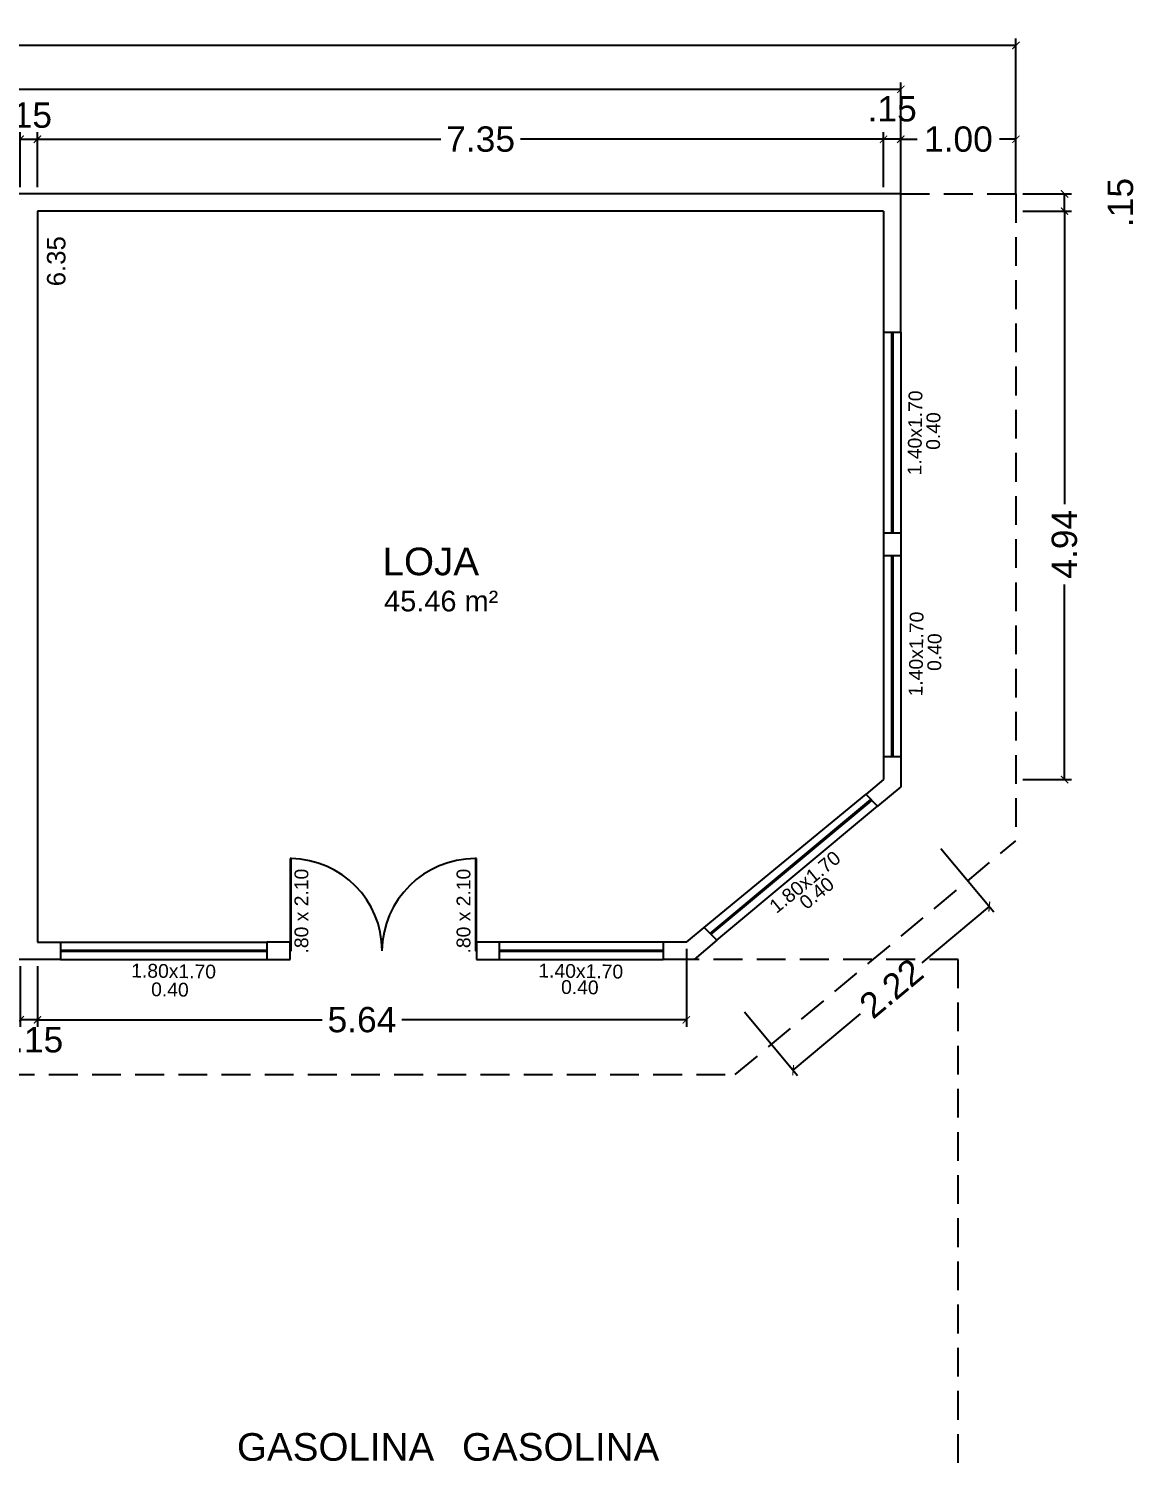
# Model space of a CAD drawing. Header units: millimetres. Extents: x 470 to 592, y 144 to 194.
# Drawn here: x 535.25 to 544.88, y 169.02 to 181.51 of the extents above; entities that cross this region are included whole.
import ezdxf

# ---------------------------------------------------------------- set-up
doc = ezdxf.new("R2010")
doc.units = ezdxf.units.MM
doc.linetypes.add('HIDDEN', pattern=[0.375, 0.25, -0.125])
for name, color, linetype in [('COTA', 1, 'Continuous'), ('DETALHE', 8, 'Continuous'), ('DETALHES', 8, 'Continuous'), ('JANELA', 5, 'Continuous'), ('PAREDE', 7, 'Continuous'), ('PORTA', 3, 'Continuous'), ('TELHADO', 2, 'HIDDEN'), ('TEXTO', 4, 'Continuous')]:
    doc.layers.add(name, color=color, linetype=linetype)
doc.styles.add('ARIAL', font='arial.ttf')
doc.styles.add('SWIS721', font='swissi.ttf')
doc.dimstyles.get("Standard").update_dxf_attribs({"dimtxt": 0.13, "dimasz": 0.05, "dimexe": 0.06, "dimexo": 0.0625, "dimgap": 0.09, "dimtad": 0, "dimzin": 0, "dimdsep": 46, "dimtxsty": 'ARIAL', "dimblk1": 'DOT', "dimblk2": 'DOT', "dimsah": 1, "dimcen": 0.06, "dimclrt": 4, "dimadec": 0, "dimazin": 0, "dimtfac": 1, "dimtofl": 0, "dimtmove": 0, "dimatfit": 3, "dimldrblk": 'DOT', "dimfxl": 0, "dimtolj": 1, "dimtzin": 0, "dimarcsym": 0})

# ---------------------------------------------------------------- blocks, each defined once
blk = doc.blocks.new('_ArchTick')
at = {"layer": 'COTA', "color": 0, "const_width": 0.15}
blk.add_lwpolyline([(-0.5, -0.5), (0.5, 0.5)], dxfattribs=at)
blk = doc.blocks.new('*D86')
at = {"layer": 'COTA', "color": 0, "transparency": 16777216}
for p, q in [((535.329, 180.138), (535.329, 180.613)), ((542.679, 180.138), (542.679, 180.613)), ((535.329, 180.553), (538.833, 180.553)), ((542.679, 180.553), (539.524, 180.553))]:
    blk.add_line(p, q, dxfattribs=at)
at = {"layer": 'DEFPOINTS', "color": 0, "transparency": 16777216}
for p in [(535.329, 180.553), (535.329, 180.078), (542.679, 180.078)]:
    blk.add_point(p, dxfattribs=at)
at = {"layer": 'COTA', "color": 0, "transparency": 16777216, "xscale": 0.06350000000000001, "yscale": 0.06350000000000001, "zscale": 0.06350000000000001, "rotation": 180}
blk.add_blockref('_ArchTick', (535.329, 180.553), dxfattribs=at)
at = {"layer": 'COTA', "color": 0, "transparency": 16777216, "xscale": 0.06350000000000001, "yscale": 0.06350000000000001, "zscale": 0.06350000000000001}
blk.add_blockref('_ArchTick', (542.679, 180.553), dxfattribs=at)
at = {"layer": 'COTA', "color": 4, "transparency": 16777216, "insert": (539.179, 180.553), "char_height": 0.22, "attachment_point": 5, "style": 'ARIAL'}
blk.add_mtext('\\A1;7.35', dxfattribs=at)
blk = doc.blocks.new('*D87')
at = {"layer": 'COTA', "color": 0, "transparency": 16777216}
for p, q in [((540.966, 173.518), (540.966, 172.843)), ((535.329, 173.368), (535.329, 172.843)), ((535.329, 172.903), (537.802, 172.903)), ((540.966, 172.903), (538.493, 172.903))]:
    blk.add_line(p, q, dxfattribs=at)
at = {"layer": 'DEFPOINTS', "color": 0, "transparency": 16777216}
for p in [(540.966, 173.578), (535.329, 173.428), (535.329, 172.903)]:
    blk.add_point(p, dxfattribs=at)
at = {"layer": 'COTA', "color": 0, "transparency": 16777216, "xscale": 0.06350000000000001, "yscale": 0.06350000000000001, "zscale": 0.06350000000000001, "rotation": 180}
blk.add_blockref('_ArchTick', (535.329, 172.903), dxfattribs=at)
at = {"layer": 'COTA', "color": 0, "transparency": 16777216, "xscale": 0.06350000000000001, "yscale": 0.06350000000000001, "zscale": 0.06350000000000001}
blk.add_blockref('_ArchTick', (540.966, 172.903), dxfattribs=at)
at = {"layer": 'COTA', "color": 4, "transparency": 16777216, "insert": (538.148, 172.903), "char_height": 0.22, "attachment_point": 5, "style": 'ARIAL'}
blk.add_mtext('\\A1;5.64', dxfattribs=at)
blk = doc.blocks.new('*D89')
at = {"layer": 'COTA', "color": 0, "transparency": 16777216}
for p, q in [((517.909, 180.138), (517.909, 181.046)), ((517.909, 180.986), (530.052, 180.986)), ((542.829, 180.986), (530.916, 180.986)), ((542.829, 180.078), (542.829, 181.046))]:
    blk.add_line(p, q, dxfattribs=at)
at = {"layer": 'DEFPOINTS', "color": 0, "transparency": 16777216}
for p in [(517.909, 180.986), (517.909, 180.078), (542.829, 180.018)]:
    blk.add_point(p, dxfattribs=at)
at = {"layer": 'COTA', "color": 0, "transparency": 16777216, "xscale": 0.06350000000000001, "yscale": 0.06350000000000001, "zscale": 0.06350000000000001, "rotation": 180}
blk.add_blockref('_ArchTick', (517.909, 180.986), dxfattribs=at)
at = {"layer": 'COTA', "color": 0, "transparency": 16777216, "xscale": 0.06350000000000001, "yscale": 0.06350000000000001, "zscale": 0.06350000000000001}
blk.add_blockref('_ArchTick', (542.829, 180.986), dxfattribs=at)
at = {"layer": 'COTA', "color": 4, "transparency": 16777216, "insert": (530.484, 180.986), "char_height": 0.22, "attachment_point": 5, "style": 'ARIAL'}
blk.add_mtext('\\A1;24.92', dxfattribs=at)
blk = doc.blocks.new('*D90')
at = {"layer": 'COTA', "color": 0, "transparency": 16777216}
for p, q in [((516.909, 180.138), (516.909, 181.428)), ((516.909, 181.368), (530.052, 181.368)), ((543.829, 181.368), (530.916, 181.368)), ((543.829, 180.078), (543.829, 181.428))]:
    blk.add_line(p, q, dxfattribs=at)
at = {"layer": 'DEFPOINTS', "color": 0, "transparency": 16777216}
for p in [(516.909, 181.368), (516.909, 180.078), (543.829, 180.018)]:
    blk.add_point(p, dxfattribs=at)
at = {"layer": 'COTA', "color": 0, "transparency": 16777216, "xscale": 0.06350000000000001, "yscale": 0.06350000000000001, "zscale": 0.06350000000000001, "rotation": 180}
blk.add_blockref('_ArchTick', (516.909, 181.368), dxfattribs=at)
at = {"layer": 'COTA', "color": 0, "transparency": 16777216, "xscale": 0.06350000000000001, "yscale": 0.06350000000000001, "zscale": 0.06350000000000001}
blk.add_blockref('_ArchTick', (543.829, 181.368), dxfattribs=at)
at = {"layer": 'COTA', "color": 4, "transparency": 16777216, "insert": (530.484, 181.368), "char_height": 0.22, "attachment_point": 5, "style": 'ARIAL'}
blk.add_mtext('\\A1;26.92', dxfattribs=at)
blk = doc.blocks.new('*D113')
at = {"layer": 'DEFPOINTS', "color": 0, "transparency": 16777216}
for p in [(535.329, 179.928), (535.329, 173.578), (535.635, 173.578)]:
    blk.add_point(p, dxfattribs=at)
at = {"layer": 'COTA', "color": 4, "transparency": 16777216, "insert": (535.493, 179.493), "char_height": 0.16, "attachment_point": 5, "rotation": 90, "style": 'ARIAL'}
blk.add_mtext('\\A1;6.35', dxfattribs=at)
blk = doc.blocks.new('*D114')
at = {"layer": 'COTA', "color": 0, "transparency": 16777216}
for p, q in [((535.179, 173.368), (535.179, 172.843)), ((535.329, 173.368), (535.329, 172.843)), ((535.329, 172.903), (535.179, 172.903))]:
    blk.add_line(p, q, dxfattribs=at)
at = {"layer": 'DEFPOINTS', "color": 0, "transparency": 16777216}
for p in [(535.179, 173.428), (535.329, 173.428), (535.179, 172.903)]:
    blk.add_point(p, dxfattribs=at)
at = {"layer": 'COTA', "color": 0, "transparency": 16777216, "xscale": 0.06350000000000001, "yscale": 0.06350000000000001, "zscale": 0.06350000000000001, "rotation": 180}
blk.add_blockref('_ArchTick', (535.179, 172.903), dxfattribs=at)
at = {"layer": 'COTA', "color": 0, "transparency": 16777216, "xscale": 0.06350000000000001, "yscale": 0.06350000000000001, "zscale": 0.06350000000000001}
blk.add_blockref('_ArchTick', (535.329, 172.903), dxfattribs=at)
at = {"layer": 'COTA', "color": 4, "transparency": 16777216, "insert": (535.254, 172.728), "char_height": 0.22, "attachment_point": 5, "style": 'ARIAL'}
blk.add_mtext('\\A1;0.15', dxfattribs=at)
blk = doc.blocks.new('*D121')
at = {"layer": 'COTA', "color": 0, "transparency": 16777216}
for p, q in [((535.179, 180.138), (535.179, 180.613)), ((535.329, 180.138), (535.329, 180.613)), ((535.179, 180.553), (535.329, 180.553))]:
    blk.add_line(p, q, dxfattribs=at)
at = {"layer": 'DEFPOINTS', "color": 0, "transparency": 16777216}
for p in [(535.329, 180.553), (535.179, 180.078), (535.329, 180.078)]:
    blk.add_point(p, dxfattribs=at)
at = {"layer": 'COTA', "color": 0, "transparency": 16777216, "xscale": 0.06350000000000001, "yscale": 0.06350000000000001, "zscale": 0.06350000000000001, "rotation": 180}
blk.add_blockref('_ArchTick', (535.179, 180.553), dxfattribs=at)
at = {"layer": 'COTA', "color": 0, "transparency": 16777216, "xscale": 0.06350000000000001, "yscale": 0.06350000000000001, "zscale": 0.06350000000000001}
blk.add_blockref('_ArchTick', (535.329, 180.553), dxfattribs=at)
at = {"layer": 'COTA', "color": 4, "transparency": 16777216, "insert": (535.242, 180.761), "char_height": 0.22, "attachment_point": 5, "style": 'ARIAL'}
blk.add_mtext('\\A1;.15', dxfattribs=at)
blk = doc.blocks.new('*D122')
at = {"layer": 'COTA', "color": 0, "transparency": 16777216}
for p, q in [((543.889, 180.078), (544.311, 180.078)), ((544.251, 179.928), (544.251, 180.078)), ((543.889, 179.928), (544.311, 179.928))]:
    blk.add_line(p, q, dxfattribs=at)
at = {"layer": 'DEFPOINTS', "color": 0, "transparency": 16777216}
for p in [(543.829, 180.078), (544.251, 180.078), (543.829, 179.928)]:
    blk.add_point(p, dxfattribs=at)
at = {"layer": 'COTA', "color": 0, "transparency": 16777216, "xscale": 0.06350000000000001, "yscale": 0.06350000000000001, "zscale": 0.06350000000000001}
for p, rotation in [((544.251, 180.078), 90), ((544.251, 179.928), 270)]:
    blk.add_blockref('_ArchTick', p, dxfattribs=dict(at, rotation=rotation))
at = {"layer": 'COTA', "color": 4, "transparency": 16777216, "insert": (544.738, 180.003), "char_height": 0.22, "attachment_point": 5, "rotation": 90, "style": 'ARIAL'}
blk.add_mtext('\\A1;.15', dxfattribs=at)
blk = doc.blocks.new('*D123')
at = {"layer": 'COTA', "color": 0, "transparency": 16777216}
for p, q in [((543.177, 174.392), (543.637, 173.84)), ((543.598, 173.886), (543.012, 173.398)), ((541.472, 172.971), (541.932, 172.419)), ((541.894, 172.466), (542.48, 172.954))]:
    blk.add_line(p, q, dxfattribs=at)
at = {"layer": 'DEFPOINTS', "color": 0, "transparency": 16777216}
for p in [(543.138, 174.438), (541.434, 173.017), (541.894, 172.466)]:
    blk.add_point(p, dxfattribs=at)
at = {"layer": 'COTA', "color": 0, "transparency": 16777216, "xscale": 0.06350000000000001, "yscale": 0.06350000000000001, "zscale": 0.06350000000000001}
for p, rotation in [((543.598, 173.886), 39.80557109227421), ((541.894, 172.466), 219.8055710922742)]:
    blk.add_blockref('_ArchTick', p, dxfattribs=dict(at, rotation=rotation))
at = {"layer": 'COTA', "color": 4, "transparency": 16777216, "insert": (542.746, 173.176), "char_height": 0.22, "attachment_point": 5, "rotation": 39.8056, "style": 'ARIAL'}
blk.add_mtext('\\A1;2.22', dxfattribs=at)
blk = doc.blocks.new('*D126')
at = {"layer": 'COTA', "color": 0, "transparency": 16777216}
for p, q in [((543.889, 179.928), (544.311, 179.928)), ((544.251, 179.928), (544.251, 177.383)), ((544.251, 174.99), (544.251, 176.684)), ((543.889, 174.99), (544.311, 174.99))]:
    blk.add_line(p, q, dxfattribs=at)
at = {"layer": 'DEFPOINTS', "color": 0, "transparency": 16777216}
for p in [(543.829, 179.928), (543.829, 174.99), (544.251, 174.99)]:
    blk.add_point(p, dxfattribs=at)
at = {"layer": 'COTA', "color": 0, "transparency": 16777216, "xscale": 0.06350000000000001, "yscale": 0.06350000000000001, "zscale": 0.06350000000000001}
for p, rotation in [((544.251, 179.928), 90), ((544.251, 174.99), 270)]:
    blk.add_blockref('_ArchTick', p, dxfattribs=dict(at, rotation=rotation))
at = {"layer": 'COTA', "color": 4, "transparency": 16777216, "insert": (544.251, 177.034), "char_height": 0.22, "attachment_point": 5, "rotation": 90, "style": 'ARIAL'}
blk.add_mtext('\\A1;4.94', dxfattribs=at)
blk = doc.blocks.new('*D127')
at = {"layer": 'COTA', "color": 0, "transparency": 16777216}
for p, q in [((542.829, 180.138), (542.829, 180.613)), ((543.829, 180.138), (543.829, 180.613)), ((542.829, 180.553), (542.972, 180.553)), ((543.829, 180.553), (543.685, 180.553))]:
    blk.add_line(p, q, dxfattribs=at)
at = {"layer": 'DEFPOINTS', "color": 0, "transparency": 16777216}
for p in [(543.829, 180.553), (542.829, 180.078), (543.829, 180.078)]:
    blk.add_point(p, dxfattribs=at)
at = {"layer": 'COTA', "color": 0, "transparency": 16777216, "xscale": 0.06350000000000001, "yscale": 0.06350000000000001, "zscale": 0.06350000000000001, "rotation": 180}
blk.add_blockref('_ArchTick', (542.829, 180.553), dxfattribs=at)
at = {"layer": 'COTA', "color": 0, "transparency": 16777216, "xscale": 0.06350000000000001, "yscale": 0.06350000000000001, "zscale": 0.06350000000000001}
blk.add_blockref('_ArchTick', (543.829, 180.553), dxfattribs=at)
at = {"layer": 'COTA', "color": 4, "transparency": 16777216, "insert": (543.329, 180.553), "char_height": 0.22, "attachment_point": 5, "style": 'ARIAL'}
blk.add_mtext('\\A1;1.00', dxfattribs=at)
blk = doc.blocks.new('*D128')
at = {"layer": 'COTA', "color": 0, "transparency": 16777216}
for p, q in [((542.679, 180.138), (542.679, 180.613)), ((542.829, 180.138), (542.829, 180.613)), ((542.829, 180.553), (542.679, 180.553))]:
    blk.add_line(p, q, dxfattribs=at)
at = {"layer": 'DEFPOINTS', "color": 0, "transparency": 16777216}
for p in [(542.679, 180.553), (542.679, 180.078), (542.829, 180.078)]:
    blk.add_point(p, dxfattribs=at)
at = {"layer": 'COTA', "color": 0, "transparency": 16777216, "xscale": 0.06350000000000001, "yscale": 0.06350000000000001, "zscale": 0.06350000000000001, "rotation": 180}
blk.add_blockref('_ArchTick', (542.679, 180.553), dxfattribs=at)
at = {"layer": 'COTA', "color": 0, "transparency": 16777216, "xscale": 0.06350000000000001, "yscale": 0.06350000000000001, "zscale": 0.06350000000000001}
blk.add_blockref('_ArchTick', (542.829, 180.553), dxfattribs=at)
at = {"layer": 'COTA', "color": 4, "transparency": 16777216, "insert": (542.754, 180.816), "char_height": 0.22, "attachment_point": 5, "style": 'ARIAL'}
blk.add_mtext('\\A1;.15', dxfattribs=at)

msp = doc.modelspace()

# ---------------------------------------------------------------- linework, layer by layer
at = {"layer": 'DETALHE'}
for p, q in [((535.529, 173.578), (537.323, 173.578)), ((535.529, 173.428), (537.323, 173.428))]:
    msp.add_line(p, q, dxfattribs=at)
at = {"layer": 'DETALHES'}
for p, q in [((542.679, 178.878), (542.679, 177.134)), ((542.829, 178.878), (542.829, 177.134)), ((542.679, 176.934), (542.679, 175.19)), ((542.829, 176.934), (542.829, 175.19)), ((541.121, 173.705), (542.527, 174.862)), ((541.23, 173.595), (542.626, 174.759)), ((540.766, 173.578), (539.343, 173.578)), ((539.343, 173.428), (540.766, 173.428))]:
    msp.add_line(p, q, dxfattribs=at)
at = {"layer": 'JANELA'}
for p, q in [((542.749, 178.878), (542.749, 177.134)), ((542.759, 178.878), (542.759, 177.134)), ((542.749, 176.934), (542.749, 175.19)), ((542.759, 176.934), (542.759, 175.19)), ((541.173, 173.652), (542.57, 174.816)), ((541.18, 173.645), (542.577, 174.809)), ((535.529, 173.508), (537.323, 173.508)), ((535.529, 173.498), (537.323, 173.498)), ((539.343, 173.508), (540.766, 173.508)), ((539.343, 173.498), (540.766, 173.498))]:
    msp.add_line(p, q, dxfattribs=at)
at = {"layer": 'PAREDE'}
for p, q in [((542.829, 180.078), (534.609, 180.078)), ((542.829, 178.878), (542.829, 180.078)), ((542.679, 179.928), (535.329, 179.928)), ((535.329, 179.928), (535.329, 173.578)), ((542.679, 179.928), (542.679, 178.878)), ((542.679, 178.878), (542.829, 178.878)), ((542.679, 177.134), (542.829, 177.134)), ((542.679, 177.134), (542.679, 176.934)), ((542.829, 177.134), (542.829, 176.934)), ((535.329, 176.928), (535.329, 174.263)), ((542.829, 176.934), (542.679, 176.934)), ((542.679, 175.19), (542.829, 175.19)), ((542.679, 175.19), (542.679, 174.99)), ((542.829, 175.19), (542.829, 174.928)), ((542.679, 174.99), (542.527, 174.862)), ((542.524, 174.862), (542.626, 174.759)), ((542.829, 174.928), (542.626, 174.759)), ((540.966, 173.578), (541.121, 173.705)), ((541.23, 173.595), (541.034, 173.428)), ((541.121, 173.705), (541.23, 173.595)), ((535.329, 173.578), (535.529, 173.578)), ((535.529, 173.578), (535.529, 173.428)), ((537.323, 173.578), (537.323, 173.428)), ((537.523, 173.578), (537.323, 173.578)), ((537.523, 173.428), (537.523, 173.578)), ((539.343, 173.578), (539.143, 173.578)), ((539.143, 173.503), (539.143, 173.428)), ((539.343, 173.428), (539.343, 173.578)), ((540.766, 173.578), (540.766, 173.428)), ((540.966, 173.578), (540.766, 173.578)), ((535.529, 173.428), (534.979, 173.428)), ((537.323, 173.428), (537.523, 173.428)), ((539.143, 173.428), (539.343, 173.428)), ((541.034, 173.428), (540.766, 173.428))]:
    msp.add_line(p, q, dxfattribs=at)
at = {"layer": 'PORTA'}
for p, q in [((537.523, 174.303), (537.523, 173.503)), ((537.533, 174.303), (537.523, 174.303)), ((537.533, 173.503), (537.533, 174.303)), ((539.133, 174.303), (539.133, 173.503)), ((539.143, 174.303), (539.133, 174.303)), ((539.143, 173.503), (539.143, 174.303)), ((537.523, 173.503), (537.533, 173.503)), ((539.133, 173.503), (539.143, 173.503)), ((539.143, 173.578), (539.143, 173.503))]:
    msp.add_line(p, q, dxfattribs=at)
for centre, radius, start, end in [((537.523, 173.503), 0.8, 0, 89.2838), ((539.132, 173.493), 0.81, 89.9896, 179.303)]:
    msp.add_arc(centre, radius, start, end, dxfattribs=at)
at = {"layer": 'TELHADO'}
for p, q in [((542.829, 180.078), (543.829, 180.078)), ((543.829, 180.078), (543.829, 174.459)), ((541.391, 172.428), (543.829, 174.459)), ((543.328, 173.428), (541.034, 173.428)), ((543.328, 157.428), (543.328, 173.428)), ((516.679, 172.428), (541.391, 172.428))]:
    msp.add_line(p, q, dxfattribs=at)

# ---------------------------------------------------------------- texts
at = {"layer": 'TEXTO', "style": 'SWIS721'}
for s, rotation, p in [('1.40x1.70', 89.2353, (543.007, 177.633)), ('0.40', 89.2353, (543.169, 177.854)), ('1.40x1.70', 89.2353, (543.017, 175.712)), ('0.40', 89.2353, (543.179, 175.933)), ('1.80x1.70', 39.3264, (541.749, 173.821)), ('.80 x 2.10', 90, (537.682, 173.479)), ('.80 x 2.10', 90, (539.09, 173.479)), ('0.40', 39.3264, (542.01, 173.854)), ('1.80x1.70', 359.2353, (536.143, 173.271)), ('1.40x1.70', 359.2353, (539.68, 173.271)), ('0.40', 359.2353, (536.316, 173.108)), ('0.40', 359.2353, (539.877, 173.128))]:
    msp.add_text(s, height=0.12, rotation=rotation, dxfattribs=at).set_placement(p)
for s, height, p in [('LOJA', 0.24, (538.327, 176.765)), ('45.46 m²', 0.18, (538.34, 176.451)), ('GASOLINA', 0.24, (537.062, 169.072)), ('GASOLINA', 0.24, (539.017, 169.072))]:
    msp.add_text(s, height=height, dxfattribs=at).set_placement(p)

# ---------------------------------------------------------------- dimensions: what is measured, and where the dimension line sits
at = {"layer": 'COTA'}
for base, p1, p2, angle, override, picture, middle, dimtype in [((516.909, 181.368), (543.829, 180.018), (516.909, 180.078), 180, {"dimtxt": 0.22, "dimasz": 0.0635, "dimexo": 0.06, "dimgap": 0.06, "dimtad": 1, "dimblk": 'ARCHTICK', "dimsah": 0, "dimtmove": 2, "dimldrblk": 'ArchTick'}, '*D90', (530.484, 181.368), 160), ((517.909, 180.986), (542.829, 180.018), (517.909, 180.078), 180, {"dimtxt": 0.22, "dimasz": 0.0635, "dimexo": 0.06, "dimgap": 0.06, "dimtad": 1, "dimblk": 'ARCHTICK', "dimsah": 0, "dimtmove": 2, "dimldrblk": 'ArchTick'}, '*D89', (530.484, 180.986), 160), ((535.329, 180.553), (542.679, 180.078), (535.329, 180.078), 180, {"dimtxt": 0.22, "dimasz": 0.0635, "dimexo": 0.06, "dimgap": 0.06, "dimtad": 1, "dimblk": 'ARCHTICK', "dimsah": 0, "dimtmove": 2, "dimldrblk": 'ArchTick'}, '*D86', (539.179, 180.553), 160), ((543.829, 180.553), (542.829, 180.078), (543.829, 180.078), 180, {"dimtxt": 0.22, "dimasz": 0.0635, "dimexo": 0.06, "dimgap": 0.06, "dimtad": 1, "dimblk": 'ARCHTICK', "dimsah": 0, "dimtmove": 2, "dimldrblk": 'ArchTick'}, '*D127', (543.329, 180.553), 160), ((544.251, 174.99), (543.829, 179.928), (543.829, 174.99), 90, {"dimtxt": 0.22, "dimasz": 0.0635, "dimexo": 0.06, "dimgap": 0.06, "dimtad": 1, "dimblk": 'ARCHTICK', "dimsah": 0, "dimtmove": 2, "dimldrblk": 'ArchTick'}, '*D126', (544.251, 177.034), 160), ((535.635, 173.578), (535.329, 179.928), (535.329, 173.578), 90, {"dimtxt": 0.16, "dimasz": 0.0635, "dimexo": 0.06, "dimgap": 0.06, "dimtad": 1, "dimblk": 'ARCHTICK', "dimsah": 0, "dimse1": 1, "dimse2": 1, "dimsd1": 1, "dimsd2": 1, "dimldrblk": 'ArchTick'}, '*D113', (535.635, 179.493), 160), ((541.894, 172.466), (543.138, 174.438), (541.434, 173.017), 219.8056, {"dimtxt": 0.22, "dimasz": 0.0635, "dimexo": 0.06, "dimgap": 0.06, "dimtad": 1, "dimblk": 'ARCHTICK', "dimsah": 0, "dimtmove": 2, "dimldrblk": 'ArchTick'}, '*D123', (542.746, 173.176), 161), ((535.329, 172.903), (540.966, 173.578), (535.329, 173.428), 180, {"dimtxt": 0.22, "dimasz": 0.0635, "dimexo": 0.06, "dimgap": 0.06, "dimtad": 1, "dimblk": 'ARCHTICK', "dimsah": 0, "dimtmove": 2, "dimldrblk": 'ArchTick'}, '*D87', (538.148, 172.903), 160), ((535.179, 172.903), (535.329, 173.428), (535.179, 173.428), 180, {"dimtxt": 0.22, "dimasz": 0.0635, "dimexo": 0.06, "dimgap": 0.06, "dimtad": 1, "dimblk": 'ARCHTICK', "dimsah": 0, "dimtmove": 2, "dimldrblk": 'ArchTick'}, '*D114', (535.254, 172.728), 160)]:
    dim = msp.add_linear_dim(base=base, p1=p1, p2=p2, angle=angle, dimstyle='Standard', override=override, dxfattribs=at)
    dim.commit()
    dim.dimension.update_dxf_attribs({"geometry": picture, "text_midpoint": middle, "dimtype": dimtype})
for base, p1, p2, angle, picture, middle in [((542.679, 180.553), (542.829, 180.078), (542.679, 180.078), 180, '*D128', (542.754, 180.816)), ((544.251, 180.078), (543.829, 179.928), (543.829, 180.078), 90, '*D122', (544.738, 180.003))]:
    dim = msp.add_linear_dim(base=base, p1=p1, p2=p2, angle=angle, text='.15', dimstyle='Standard', override={"dimtxt": 0.22, "dimasz": 0.0635, "dimexo": 0.06, "dimgap": 0.06, "dimtad": 1, "dimblk": 'ARCHTICK', "dimsah": 0, "dimtmove": 2, "dimldrblk": 'ArchTick'}, dxfattribs=at)
    dim.commit()
    dim.dimension.update_dxf_attribs({"geometry": picture, "text_midpoint": middle})
dim = msp.add_linear_dim(base=(535.329, 180.553), p1=(535.179, 180.078), p2=(535.329, 180.078), angle=180, text='.15', dimstyle='Standard', override={"dimtxt": 0.22, "dimasz": 0.0635, "dimexo": 0.06, "dimgap": 0.06, "dimtad": 1, "dimblk": 'ARCHTICK', "dimsah": 0, "dimtmove": 2, "dimldrblk": 'ArchTick'}, dxfattribs=at)
dim.commit()
dim.dimension.update_dxf_attribs({"geometry": '*D121', "text_midpoint": (535.242, 180.761), "dimtype": 160})

doc.saveas('drawing.dxf')
